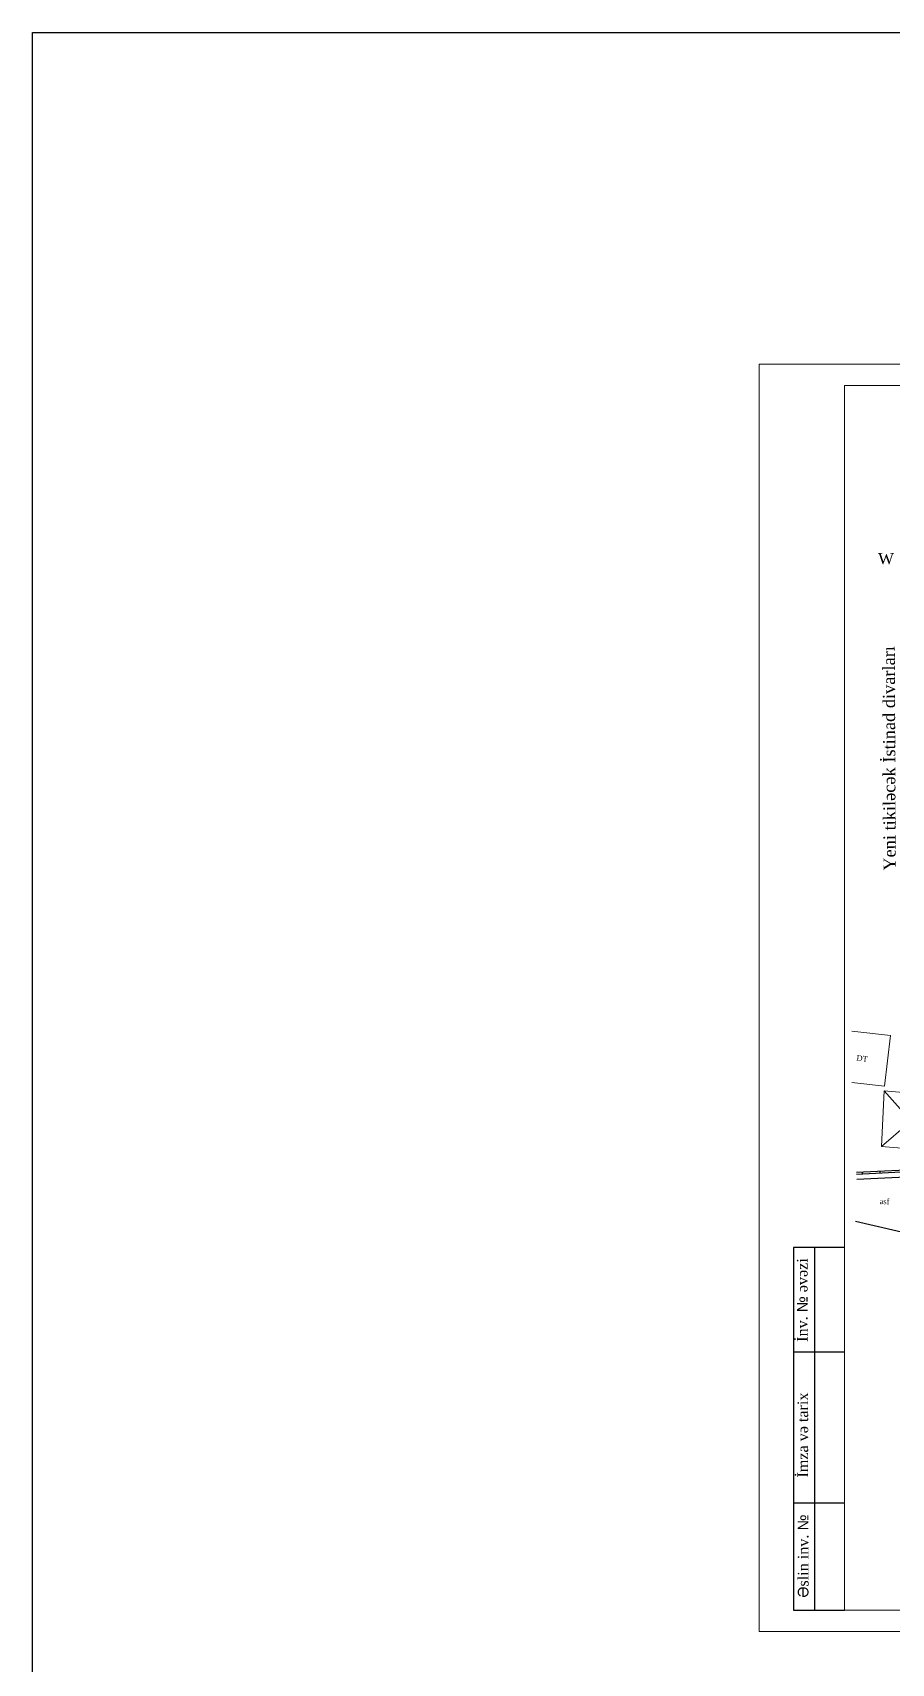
# Model space of a CAD drawing. Header units: feet. Extents: x 3381 to 682977, y 675186 to 4375217.
# Drawn here: x 681859.1 to 682060.5, y 4374834.3 to 4375216.5 of the extents above; entities that cross this region are included whole.
import ezdxf

# ---------------------------------------------------------------- set-up
doc = ezdxf.new("R2010")
doc.units = ezdxf.units.FT
doc.header["$MEASUREMENT"] = 0
doc.linetypes.add('DUZ', pattern=[0])
doc.layers.get('0').update_dxf_attribs({"linetype": 'CONTINUOUS'})
doc.layers.add('das tikili', color=5, linetype='CONTINUOUS', lineweight=0)
doc.layers.add('rabit xt', color=7, linetype='CONTINUOUS', lineweight=13)
doc.layers.add('Kompass', color=7, linetype='CONTINUOUS')
doc.layers.add('Yazilar', color=7, linetype='CONTINUOUS')
doc.styles.get("Standard").update_dxf_attribs({"font": 'arial.ttf', "height": 2})
doc.styles.add('Standart', font='times.ttf')

msp = doc.modelspace()

# ---------------------------------------------------------------- linework, layer by layer
at = {"linetype": 'Continuous'}
for p, q in [((682081.765, 4374950.783, -40.152), (682052.24, 4374949.349, -716.5)), ((682082.171, 4374950.403, -31.31), (682052.26, 4374948.95, -716.5)), ((682053.568, 4374949.414, -716.5), (682053.584, 4374949.014, -716.5)), ((682057.732, 4374949.616, -716.5), (682057.749, 4374949.216, -716.5))]:
    msp.add_line(p, q, dxfattribs=at)
at = {"color": 30, "linetype": 'Continuous'}
msp.add_line((682081.86, 4374949.127, -31.659), (682052.334, 4374947.738, -716.5), dxfattribs=at)
at = {"color": 7, "lineweight": 25, "ltscale": 15}
msp.add_line((682042.484, 4374846.829), (682042.484, 4374931.829), dxfattribs=at)
at = {"color": 7, "linetype": 'DUZ', "lineweight": 25}
for p, q in [((682037.554, 4374907.389), (682049.554, 4374907.389)), ((682037.484, 4374871.949), (682049.484, 4374871.949))]:
    msp.add_line(p, q, dxfattribs=at)
at = {"color": 3, "lineweight": 30}
msp.add_lwpolyline([(681859.132, 4375216.539), (682977.268, 4375216.539), (682977.268, 4374633.657), (681859.132, 4374633.657)], close=True, dxfattribs=at)
at = {"color": 30, "linetype": 'Continuous', "elevation": -32.273}
msp.add_lwpolyline([(682052.004, 4374938.018), (682075.96, 4374932.437), (682098.09, 4374926.681), (682117.029, 4374922.107), (682128.827, 4374919.109), (682169.785, 4374908.916), (682185.297, 4374905.423), (682186.313, 4374908.314), (682196.995, 4374904.132), (682209.43, 4374898.112), (682230.144, 4374885.309)], dxfattribs=at)
at = {"color": 7, "linetype": 'DUZ', "lineweight": 25}
msp.add_lwpolyline([(682049.484, 4374931.829), (682037.484, 4374931.829), (682037.484, 4374846.829), (682049.484, 4374846.829)], dxfattribs=at)
at = {"layer": 'das tikili', "color": 0, "lineweight": 20}
for p, q in [((682051.158, 4374982.486, -26.906), (682060.24, 4374981.462, -26.906)), ((682060.24, 4374981.462, -26.906), (682058.837, 4374969.648, -26.906)), ((682058.739, 4374968.521, -26.906), (682058.172, 4374955.503, -26.906)), ((682058.739, 4374968.521, -26.906), (682071.972, 4374967.419, -26.906))]:
    msp.add_line(p, q, dxfattribs=at)
at = {"layer": 'das tikili', "color": 0, "lineweight": 20, "elevation": -26.906}
for points in [[(682058.837, 4374969.648), (682051.158, 4374970.513)], [(682064.404, 4374962.205), (682058.739, 4374968.521)], [(682058.172, 4374955.503), (682064.315, 4374960.807)], [(682058.172, 4374955.503), (682071.405, 4374954.401), (682065.74, 4374960.717)]]:
    msp.add_lwpolyline(points, dxfattribs=at)
at = {"layer": 'rabit xt', "color": 7, "lineweight": 20, "ltscale": 0.3}
for points in [[(682029.484, 4375138.829), (682449.484, 4375138.829), (682449.484, 4374841.829)], [(682029.484, 4375138.829), (682029.484, 4374841.829), (682449.484, 4374841.829)]]:
    msp.add_lwpolyline(points, dxfattribs=at)
msp.add_lwpolyline([(682049.484, 4375133.829), (682444.484, 4375133.829), (682444.484, 4374846.829), (682049.484, 4374846.829)], close=True, dxfattribs=at)

# ---------------------------------------------------------------- texts
at = {"color": 1, "linetype": 'Continuous', "insert": (682058.622, 4375019.046, 138.916), "char_height": 2.84615, "width": 88.87271, "attachment_point": 1, "rotation": 90.22602}
msp.add_mtext('{\\fTimes New Roman|b0|i0|c238|p18;\\C256; Yeni tikiləcək İstinad divarları}', dxfattribs=at)
at = {"lineweight": -2, "ltscale": 6, "char_height": 2.5, "attachment_point": 1, "rotation": 90}
for s, width, insert in [('{\\fTimes New Roman|b0|i0|c238|p18;İnv. }№{\\fTimes New Roman|b0|i0|c238|p18; əvəzi}', 11916.50451, (682038.307, 4374909.712)), ('{\\fTimes New Roman|b0|i0|c238|p18;İmza və tarix}', 10817.12006, (682038.437, 4374877.895)), ('Ə{\\fTimes New Roman|b0|i0|c238|p18;slin inv.} №', 10623.07442, (682038.517, 4374849.726))]:
    msp.add_mtext_dynamic_manual_height_columns(s, width=width, gutter_width=25, heights=[0], dxfattribs=dict(at, insert=insert))
at = {"layer": 'Kompass', "color": 1, "insert": (682057.339, 4375094.549), "char_height": 2.605, "width": 3.77532, "attachment_point": 1, "rotation": 0.01316, "style": 'Standart'}
msp.add_mtext('W', dxfattribs=at)
at = {"layer": 'Yazilar', "insert": (682052.369, 4374976.923, -716.5), "char_height": 1.3, "width": 0.10588, "attachment_point": 1, "rotation": 352.92793}
msp.add_mtext('{\\fTimes New Roman|b0|i0|c0|p18;DT}', dxfattribs=at)
at = {"layer": 'Yazilar', "color": 30, "insert": (682057.695, 4374943.271, -716.5), "char_height": 1.3, "width": 0.10588, "attachment_point": 1, "rotation": 359.75118}
msp.add_mtext('{\\fTimes New Roman|b0|i0|c0|p18;asf}', dxfattribs=at)

doc.saveas('drawing.dxf')
